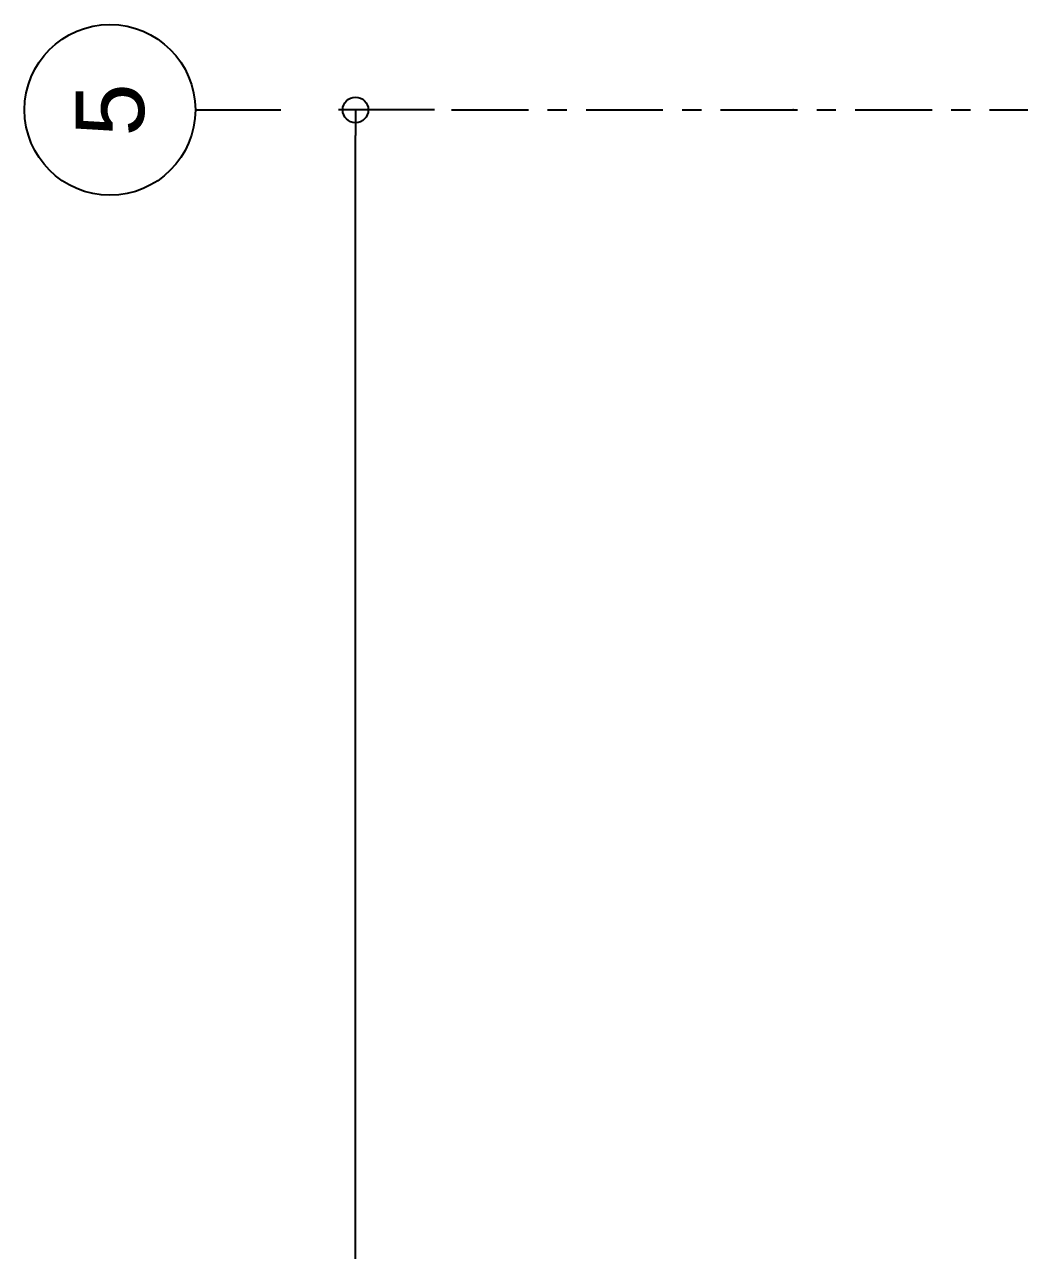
# Model space of a CAD drawing. Header units: millimetres. Extents: x -153298 to 620751, y -313239 to 250031.
# Drawn here: x -7476 to -4564, y 161527 to 165117 of the extents above; entities that cross this region are included whole.
import ezdxf
from ezdxf.enums import TextEntityAlignment as Align

# ---------------------------------------------------------------- set-up
doc = ezdxf.new("R2010")
doc.units = ezdxf.units.MM
doc.linetypes.add('CENTER', pattern=[2, 1.25, -0.25, 0.25, -0.25])
doc.linetypes.add('TA_GL_000.90000', pattern=[2.475, 0.9, -0.225, 0.225, -0.225, 0.9])
doc.layers.get('DEFPOINTS').update_dxf_attribs({"color": 250})
for name, color, linetype in [('000 - 0_SYM_DWG_GRID-BUBBLE_MAIN_COLOR_6', 6, 'Continuous'), ('000 - 0_SYM_DWG_GRIDLINE_MAIN_COLOR_251', 251, 'Continuous'), ('000 - 0_SYM_DWG_SLOPE-SYM_TEXT_COLOR_3', 3, 'Continuous'), ('000 - D I M', 1, 'Continuous'), ('000 - GRID', 251, 'CENTER')]:
    doc.layers.add(name, color=color, linetype=linetype)
doc.styles.add('ARIAL', font='arial.ttf')
doc.styles.add('FAMELINE_FOR_CKST', font='arial.ttf')
doc.styles.add('TA', font='', dxfattribs={"height": 4.5})
doc.styles.get('TA').set_extended_font_data('Cordia New')
doc.dimstyles.new('FAMELINE-CKST_C-C', dxfattribs={"dimtxt": 0.3, "dimasz": 0.15, "dimexe": 0.1, "dimexo": 0.1, "dimgap": 0.05, "dimtad": 1, "dimzin": 0, "dimdsep": 46, "dimtxsty": 'FAMELINE_FOR_CKST', "dimblk": 'ORIGIN', "dimblk1": 'ORIGIN', "dimblk2": 'ORIGIN', "dimsah": 1, "dimcen": 0.1, "dimdle": 0.1, "dimclrd": 256, "dimclre": 256, "dimclrt": 3, "dimadec": 0, "dimazin": 0, "dimtfac": 1, "dimtix": 1, "dimtmove": 2, "dimatfit": 3, "dimfxl": 1, "dimtolj": 1, "dimtzin": 0, "dimlwd": -1, "dimlwe": -1, "dimarcsym": 0})

# ---------------------------------------------------------------- blocks, each defined once
blk = doc.blocks.new('*U4770')
at = {"layer": '000 - 0_SYM_DWG_GRID-BUBBLE_MAIN_COLOR_6'}
blk.add_line((35, 0), (30, 0), dxfattribs=at)
blk.add_circle((40, 0), 5, dxfattribs=at)
at = {"layer": '000 - 0_SYM_DWG_GRIDLINE_MAIN_COLOR_251', "color": 0, "linetype": 'ByBlock', "ltscale": 5}
blk.add_line((20, 0), (-188, 0), dxfattribs=at)
at = {"layer": '000 - 0_SYM_DWG_GRIDLINE_MAIN_COLOR_251', "color": 0}
blk.add_point((0, 0), dxfattribs=at)
at = {"style": 'TA', "flags": 1}
blk.add_attdef('LOCATION', (6, -6), '', height=4.5, rotation=270, dxfattribs=at)
at = {"layer": '000 - 0_SYM_DWG_SLOPE-SYM_TEXT_COLOR_3', "style": 'ARIAL'}
blk.add_attdef('GRID-HEAD', text='', height=4, rotation=270, dxfattribs=at).set_placement((40, 0), align=Align.MIDDLE_CENTER)
blk = doc.blocks.new('_Origin')
at = {"color": 0, "linetype": 'ByBlock', "lineweight": -2}
blk.add_line((0, 0), (-1, 0), dxfattribs=at)
blk.add_circle((0, 0), 0.5, dxfattribs=at)
blk = doc.blocks.new('*D5511')
at = {"layer": '000 - D I M', "transparency": 16777216}
for p, q in [((11400, 8450), (11400, 8731.2)), ((22800, 8450), (22800, 8731.2)), ((11475, 8681.2), (22725, 8681.2))]:
    blk.add_line(p, q, dxfattribs=at)
at = {"layer": 'DEFPOINTS', "color": 0, "transparency": 16777216}
for p in [(22800, 8681.2), (11400, 8400), (22800, 8400)]:
    blk.add_point(p, dxfattribs=at)
at = {"layer": '000 - D I M', "transparency": 16777216, "xscale": 75, "yscale": 75, "zscale": 75, "rotation": 180}
blk.add_blockref('_Origin', (11400, 8681.2), dxfattribs=at)
at = {"layer": '000 - D I M', "transparency": 16777216, "xscale": 75, "yscale": 75, "zscale": 75}
blk.add_blockref('_Origin', (22800, 8681.2), dxfattribs=at)
at = {"layer": '000 - D I M', "color": 3, "transparency": 16777216, "insert": (17100, 8782.8), "char_height": 150, "attachment_point": 5, "style": 'FAMELINE_FOR_CKST'}
blk.add_mtext('\\A1;11400', dxfattribs=at)
blk = doc.blocks.new('W-1-PP19-ST-ENT1-1_20260610-010700_LOPF_DIMS')
at = {"layer": '000 - GRID', "linetype": 'TA_GL_000.90000', "xscale": 50.00000000000004, "yscale": 50.00000000000004, "zscale": 50.00000000000004, "rotation": 90}
blk.add_blockref('*U4770', (22800, 7400), dxfattribs=at).add_auto_attribs({'GRID-HEAD': '5'})
at = {"layer": '000 - D I M'}
dim = blk.add_linear_dim(base=(22800, 8681.2), p1=(11400, 8400), p2=(22800, 8400), angle=180, dimstyle='FAMELINE-CKST_C-C', override={"dimscale": 500, "dimdec": 0, "dimlfac": 1}, dxfattribs=at)
dim.commit()
dim.dimension.update_dxf_attribs({"geometry": '*D5511', "text_midpoint": (17100, 8782.8)})

msp = doc.modelspace()

# ---------------------------------------------------------------- block references
at = {"color": 6, "rotation": 90}
msp.add_blockref('W-1-PP19-ST-ENT1-1_20260610-010700_LOPF_DIMS', (2173.8173, 142066.7222), dxfattribs=at)

doc.saveas('drawing.dxf')
